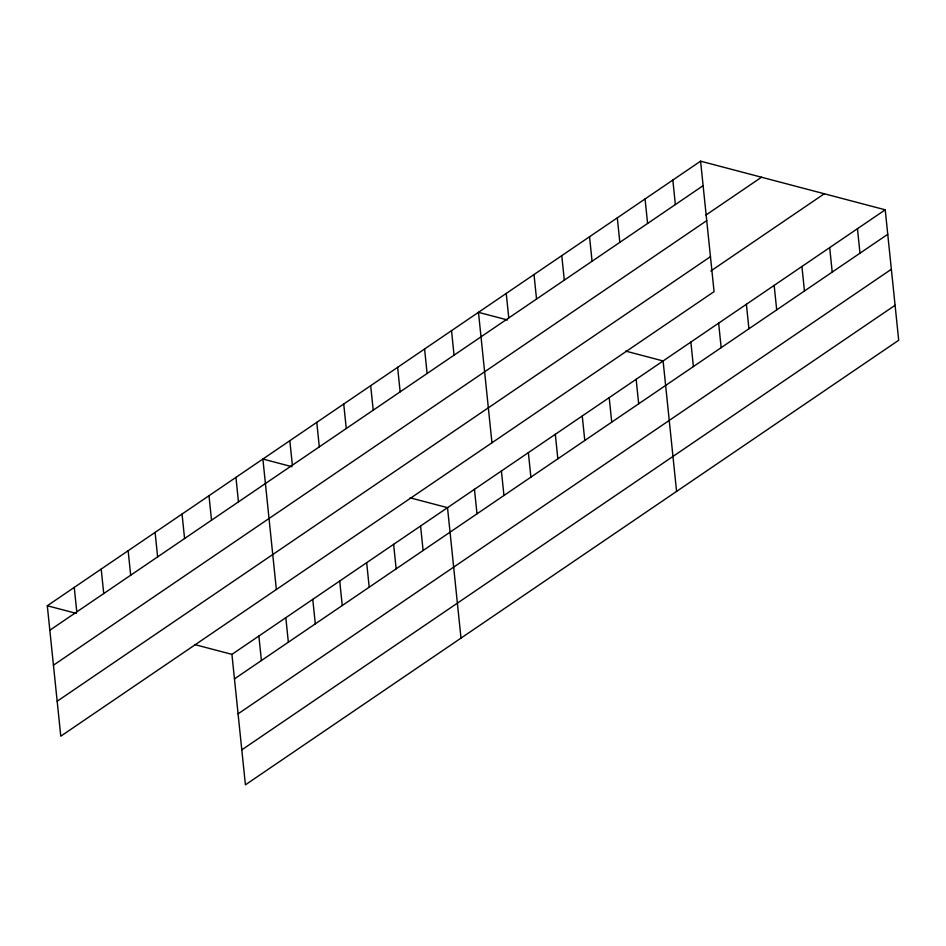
<?xml version="1.0" encoding="UTF-8"?>
<svg xmlns="http://www.w3.org/2000/svg" width="946" height="946" viewBox="0 0 946 946"><rect width="100%" height="100%" fill="white"/><g stroke="black" fill="none" stroke-linecap="round" stroke-linejoin="round"><path stroke-width="1.42" d="M700.584 161.175L714.076 291.628L60.781 736.189L47.3 605.747L700.584 161.175L885.22 209.811L898.7 340.253L245.416 784.825L231.924 654.372L885.22 209.811M49.831 630.237L703.126 185.676M705.988 215.014L761.518 177.221M53.449 665.204L706.733 220.643M57.162 701.234L710.458 256.662M710.813 270.982L824.297 193.764M234.466 678.873L887.75 234.301M238.073 713.84L891.369 269.267M241.798 749.859L895.082 305.286M507.553 319.985L478.475 312.334L491.955 442.775M625.708 351.108L663.099 360.958L676.579 491.412M291.959 466.697L262.882 459.035L276.362 589.488M410.126 497.821L447.517 507.671L460.998 638.112M47.3 605.747L76.378 613.398M194.545 644.522L231.924 654.372M857.454 228.696L859.985 253.197M829.689 247.592L832.22 272.093M801.924 266.488L804.455 290.99M774.159 285.385L776.69 309.874M746.394 304.281L748.925 328.77M718.629 323.165L721.159 347.667M690.864 342.062L693.394 366.563M672.831 180.071L675.361 204.573M645.066 198.967L647.596 223.457M636.15 379.299L638.68 403.788M617.3 217.864L619.831 242.353M609.2 397.639L611.731 422.129M589.535 236.748L592.066 261.25M582.251 415.98L584.782 440.469M561.77 255.645L564.301 280.146M555.314 434.309L557.844 458.81M534.005 274.541L536.536 299.042M528.365 452.649L530.895 477.151M506.24 293.437L508.771 317.927M501.415 470.99L503.946 495.491M474.466 489.33L476.997 513.82M451.526 330.662L454.056 355.164M424.577 349.003L427.107 373.504M420.568 526L423.099 550.501M397.627 367.344L400.158 391.845M393.619 544.34L396.149 568.842M370.678 385.684L373.209 410.174M366.67 562.681L369.2 587.182M343.729 404.025L346.26 428.514M339.72 581.021L342.251 605.511M316.78 422.365L319.31 446.855M312.771 599.362L315.302 623.852M289.831 440.694L292.361 465.196M285.822 617.691L288.353 642.192M258.873 636.031L261.403 660.533M235.932 477.375L238.463 501.877M208.995 495.716L211.526 520.205M182.046 514.056L184.576 538.546M155.097 532.385L157.627 556.887M128.148 550.726L130.678 575.227M101.198 569.066L103.729 593.568M74.249 587.407L76.78 611.896"/></g></svg>
